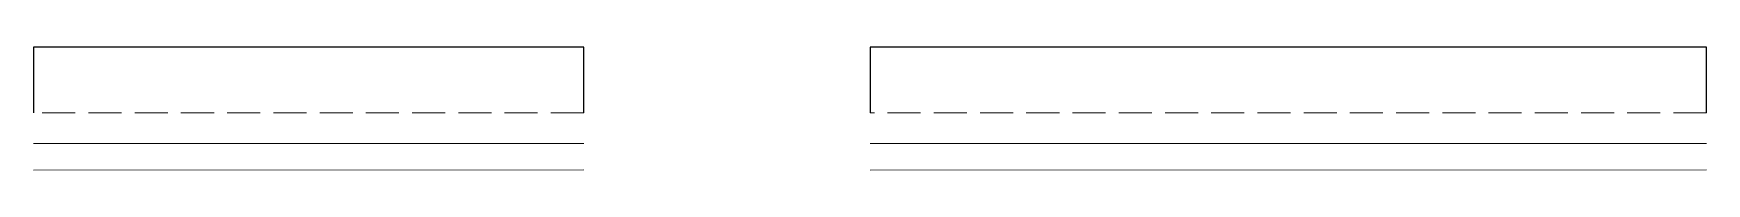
# Model space of a CAD drawing. Extents: x 5031545 to 5313844, y -886381 to -283477.
# Drawn here: x 5262896 to 5266696, y -806621 to -806341 of the extents above; entities that cross this region are included whole.
import ezdxf

# ---------------------------------------------------------------- set-up
doc = ezdxf.new("R2010")
doc.units = 0
doc.header["$LTSCALE"] = 1000
doc.header["$MEASUREMENT"] = 0
doc.linetypes.add('DASH', pattern=[0.35, 0.25, -0.1])
doc.layers.get('0').update_dxf_attribs({"linetype": 'CONTINUOUS'})
doc.layers.add('平面-栏杆', color=56, linetype='CONTINUOUS', lineweight=15)
doc.layers.add('平面-看线', color=252, linetype='CONTINUOUS', lineweight=15)
doc.layers.add('看线', color=185, linetype='CONTINUOUS')

# ---------------------------------------------------------------- blocks, each defined once
blk = doc.blocks.new('A$C547B2CCF')
at = {"layer": '平面-栏杆', "color": 252}
for points in [[(18249.9, 11930), (19500, 11930.3)], [(20150, 11930), (22050, 11930.3)], [(18249.9, 11870), (19500, 11870.3)], [(20150, 11870), (22050, 11870.3)]]:
    blk.add_lwpolyline(points, dxfattribs=at)
at = {"layer": '平面-看线', "color": 252, "linetype": 'DASH', "ltscale": 0.3}
for points in [[(19500, 12000), (18249.9, 12000)], [(22050, 12000), (20150, 12000)]]:
    blk.add_lwpolyline(points, dxfattribs=at)
at = {"layer": '看线', "color": 252, "ltscale": 0.5}
for points in [[(19500, 12000), (19500, 12150), (18249.9, 12150), (18249.9, 12000)], [(22050, 12000), (22050, 12150), (20150, 12150), (20150, 12000)]]:
    blk.add_lwpolyline(points, dxfattribs=at)

msp = doc.modelspace()

# ---------------------------------------------------------------- block references
at = {"color": 2}
msp.add_blockref('A$C547B2CCF', (5244646.1, -818491.2), dxfattribs=at)

doc.saveas('drawing.dxf')
